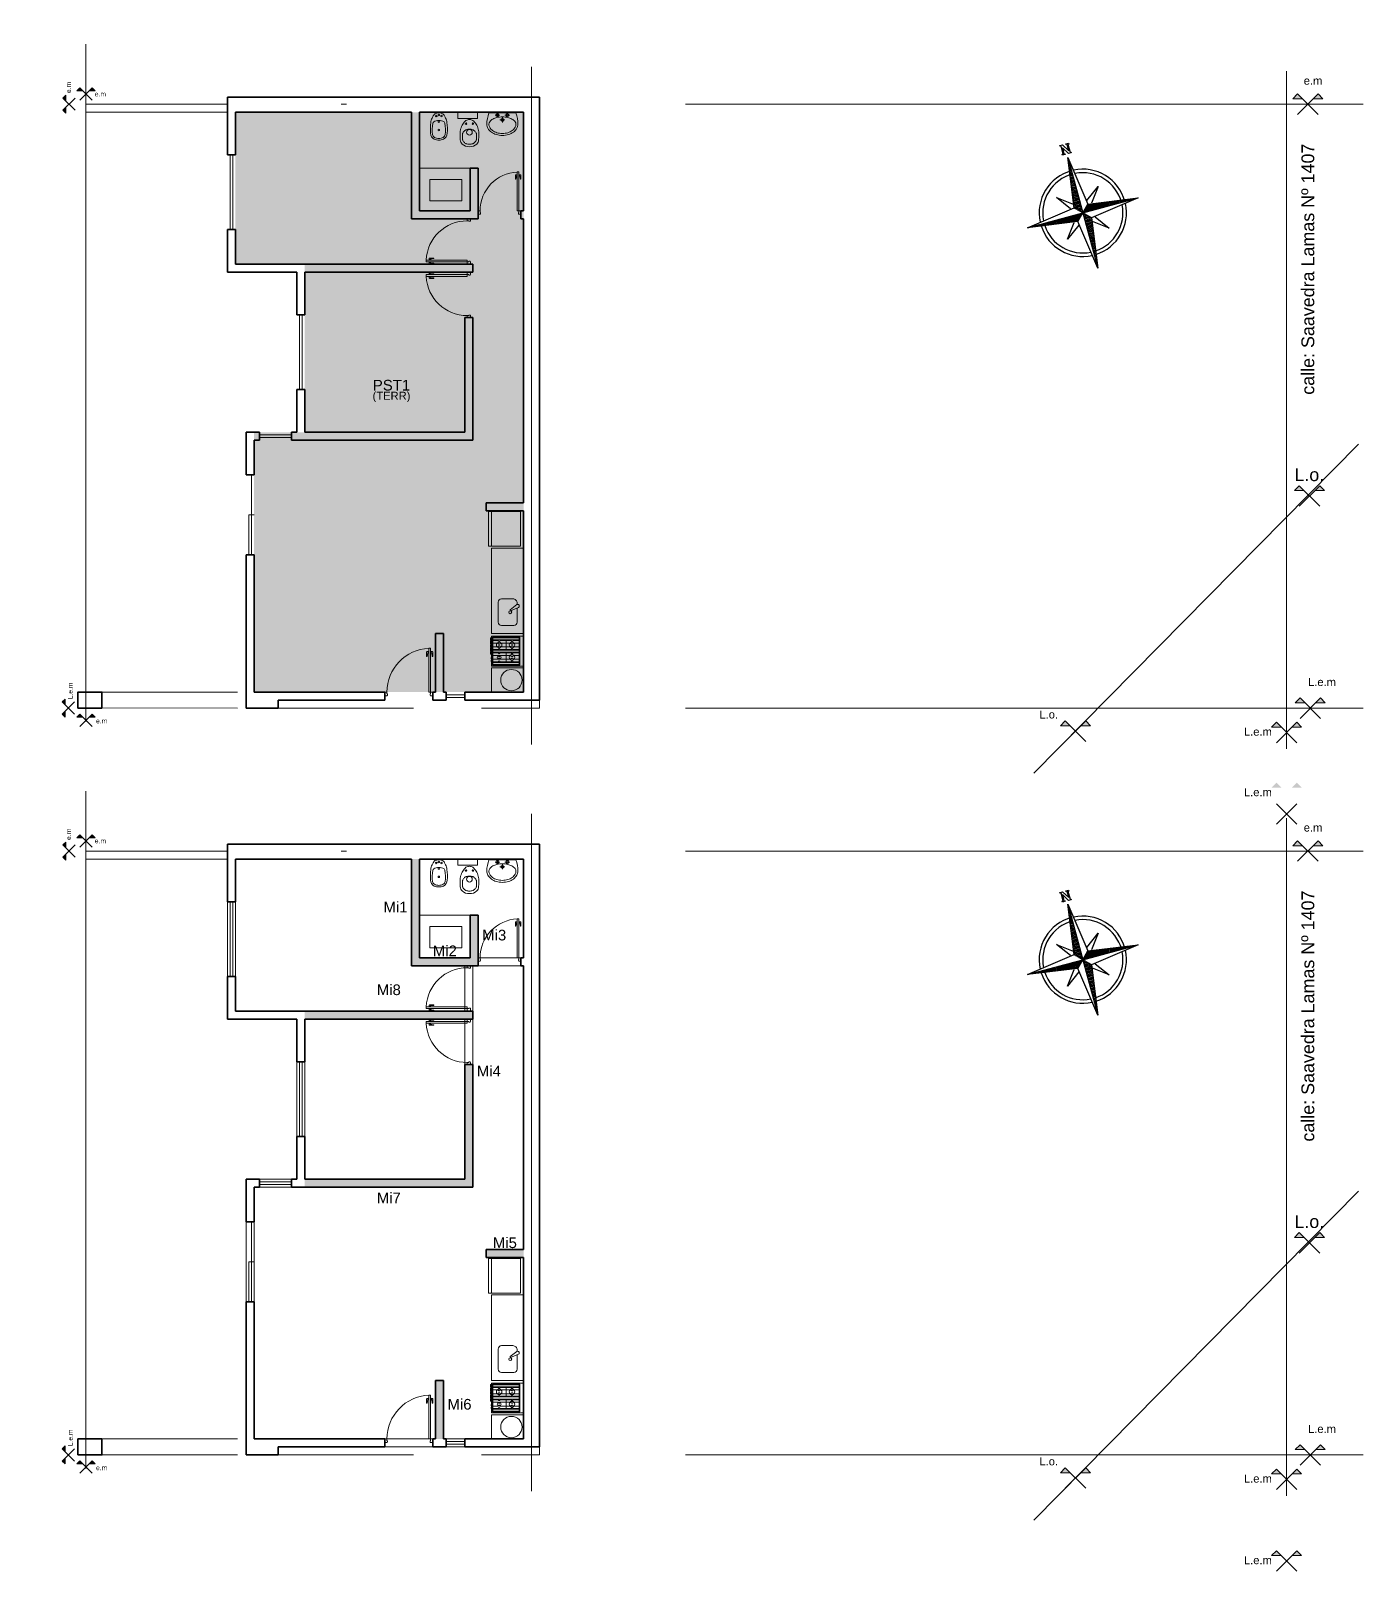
# Model space of a CAD drawing. Header units: millimetres. Extents: x 2761 to 2943, y 1816 to 1962.
# Drawn here: x 2890.66 to 2915.62, y 1815.6 to 1844.47 of the extents above; entities that cross this region are included whole.
import ezdxf
from ezdxf.enums import TextEntityAlignment as Align

# ---------------------------------------------------------------- set-up
doc = ezdxf.new("R2010")
doc.units = ezdxf.units.MM
for name, pattern in [('ACAD_ISO10W100', [18, 12, -3, 0, -3]), ('DASHDOT', [25.4, 12.7, -6.35, 0, -6.35]), ('DASHED', [19.05, 12.7, -6.35]), ('DASHED2', [9.525, 6.35, -3.175])]:
    doc.linetypes.add(name, pattern=pattern)
for name, color, linetype, lineweight in [('Aberturas', 1, 'Continuous', 18), ('Artefacctos', 3, 'Continuous', 20), ('Ejes', 3, 'DASHDOT', 13), ('Elementos internos a la zona térmica', 1, 'Continuous', 15), ('Muros', 6, 'Continuous', 50), ('Proyecciones', 1, 'DASHED', 0), ('Solados de la envolvente térmica', 2, 'Continuous', 15), ('Textos', 3, 'Continuous', 9)]:
    doc.layers.add(name, color=color, linetype=linetype, lineweight=lineweight)
doc.styles.add('ROMANS', font='romans', dxfattribs={"width": 0.8})
doc.styles.get("Standard").update_dxf_attribs({"font": 'arial.ttf'})

# ---------------------------------------------------------------- blocks, each defined once
blk = doc.blocks.new('*X5')
at = {"color": 0, "linetype": 'ByBlock'}
for p, q in [((-217.53, 160.5), (-217.53, 160.5)), ((-217.52, 160.498), (-217.52, 160.5)), ((-217.51, 160.497), (-217.51, 160.5)), ((-217.5, 160.496), (-217.5, 160.5)), ((-217.49, 160.494), (-217.49, 160.5)), ((-217.48, 160.493), (-217.48, 160.5)), ((-217.47, 160.491), (-217.47, 160.5)), ((-217.46, 160.49), (-217.46, 160.5)), ((-217.45, 160.488), (-217.45, 160.5)), ((-217.44, 160.487), (-217.44, 160.5)), ((-217.43, 160.486), (-217.43, 160.5)), ((-217.42, 160.484), (-217.42, 160.5)), ((-217.41, 160.483), (-217.41, 160.5)), ((-217.4, 160.481), (-217.4, 160.5)), ((-217.39, 160.48), (-217.39, 160.5)), ((-217.38, 160.478), (-217.38, 160.5)), ((-217.37, 160.477), (-217.37, 160.5)), ((-217.36, 160.476), (-217.36, 160.5)), ((-217.35, 160.474), (-217.35, 160.5)), ((-217.34, 160.473), (-217.34, 160.5)), ((-217.33, 160.471), (-217.33, 160.5)), ((-217.32, 160.47), (-217.32, 160.5)), ((-217.31, 160.468), (-217.31, 160.5)), ((-217.3, 160.467), (-217.3, 160.5)), ((-217.29, 160.466), (-217.29, 160.5)), ((-217.28, 160.464), (-217.28, 160.5)), ((-217.27, 160.463), (-217.27, 160.5)), ((-217.26, 160.461), (-217.26, 160.5)), ((-217.25, 160.46), (-217.25, 160.5)), ((-217.24, 160.458), (-217.24, 160.5)), ((-217.23, 160.457), (-217.23, 160.5)), ((-217.22, 160.456), (-217.22, 160.5)), ((-217.21, 160.454), (-217.21, 160.5)), ((-217.2, 160.453), (-217.2, 160.5)), ((-217.19, 160.451), (-217.19, 160.5)), ((-217.18, 160.45), (-217.18, 160.5)), ((-217.17, 160.448), (-217.17, 160.5)), ((-217.16, 160.447), (-217.16, 160.5)), ((-217.15, 160.446), (-217.15, 160.5)), ((-217.14, 160.444), (-217.14, 160.5)), ((-217.13, 160.443), (-217.13, 160.5)), ((-217.12, 160.441), (-217.12, 160.5)), ((-217.11, 160.44), (-217.11, 160.5)), ((-217.1, 160.438), (-217.1, 160.5)), ((-217.09, 160.441), (-217.09, 160.5)), ((-217.08, 160.451), (-217.08, 160.5)), ((-217.07, 160.461), (-217.07, 160.5)), ((-217.06, 160.471), (-217.06, 160.5)), ((-217.05, 160.481), (-217.05, 160.5)), ((-217.04, 160.491), (-217.04, 160.5))]:
    blk.add_line(p, q, dxfattribs=at)
blk = doc.blocks.new('Sbpln014')
at = {"color": 0, "linetype": 'ByBlock'}
for p, q in [((-0.156, 0.156), (0, 1.25)), ((0, 1.25), (0.156, 0.156)), ((0, 1.25), (0, 0)), ((-0.234, 0.156), (-0.469, 0.469)), ((-0.469, 0.469), (-0.156, 0.234)), ((0.156, 0.234), (0.469, 0.469)), ((0.469, 0.469), (0.234, 0.156)), ((-1.25, 0), (-0.156, 0.156)), ((-0.156, -0.156), (-1.25, 0)), ((0, 0), (-1.25, 0)), ((-0.156, 0.156), (0, 0)), ((-0.156, -0.156), (0, 0)), ((0, 0), (0.156, 0.156)), ((0, 0), (0.156, -0.156)), ((0, 0), (0, -1.25)), ((1.25, 0), (0, 0)), ((0.156, 0.156), (1.25, 0)), ((-0.469, -0.469), (-0.234, -0.156)), ((-0.156, -0.234), (-0.469, -0.469)), ((0, -1.25), (-0.156, -0.156)), ((0.156, -0.156), (0, -1.25)), ((1.25, 0), (0.156, -0.156)), ((0.469, -0.469), (0.156, -0.234)), ((0.234, -0.156), (0.469, -0.469))]:
    blk.add_line(p, q, dxfattribs=at)
blk.add_lwpolyline([(1.348, 0.064), (1.348, 0.044), (1.328, 0.044), (1.328, 0.103), (1.348, 0.103), (1.348, 0.083), (1.523, 0.083), (1.523, 0.103), (1.543, 0.103), (1.543, 0.044), (1.387, -0.053), (1.523, -0.053), (1.523, -0.034), (1.543, -0.034), (1.543, -0.092), (1.523, -0.092), (1.523, -0.073), (1.348, -0.073), (1.348, -0.092), (1.328, -0.092), (1.328, -0.034), (1.484, 0.064), (1.348, 0.064)], dxfattribs=at)
for radius, start, end in [(0.95, 92.5891, 177.4109), (0.873, 93.5464, 176.4536), (0.95, 0, 87.4109), (0.873, 0, 86.4536), (0.95, 182.5891, 267.4109), (0.873, 183.5464, 266.4536), (0.95, 270, 357.4109), (0.873, 270, 356.4536)]:
    blk.add_arc((0, 0), radius, start, end, dxfattribs=at)
for p, xscale, yscale, zscale, rotation in [((-401.25, -542.578), 2.499999999999996, 2.499999999999996, 2.499999999999996, 270), ((-542.578, 401.25), 2.5, 2.5, 2.5, 180), ((401.25, 542.578), 2.5, 2.5, 2.5, 90)]:
    blk.add_blockref('*X5', p, dxfattribs=dict(at, xscale=xscale, yscale=yscale, zscale=zscale, rotation=rotation))
at = {"color": 0, "linetype": 'ByBlock', "xscale": 2.5, "yscale": 2.5, "zscale": 2.5}
blk.add_blockref('*X5', (542.578, -401.25), dxfattribs=at)
blk = doc.blocks.new('Bidet')
at = {"color": 0, "linetype": 'ByBlock'}
blk.add_lwpolyline([(0.097, 0.628, -0.262722), (0.176, 0.5, -0.061431), (0.171, 0.274, -0.073837), (0.143, 0.178, -0.02136), (0.11, 0.116, -0.217458), (0.046, 0.075, -0.067695), (0, 0.071, -0.067639), (-0.045, 0.075, -0.190009), (-0.109, 0.116, -0.02136), (-0.143, 0.178, -0.069685), (-0.171, 0.274, -0.061431), (-0.176, 0.5, -0.262722), (-0.097, 0.628, -0.09682), (0, 0.645, -0.096471), (0.097, 0.628)], format="xyb", close=True, dxfattribs=at)
for points in [[(-0.127, 0.29, -0.084724), (-0.132, 0.53, -0.252864), (-0.091, 0.589, -0.103412), (0, 0.612, -0.103412)], [(0.127, 0.29, 0.084724), (0.132, 0.53, 0.252864), (0.091, 0.589, 0.103412), (0.001, 0.612, 0.103412)], [(0, 0.231, -0.087783), (-0.109, 0.258, -0.148188), (-0.127, 0.29, -0.09678)], [(0.001, 0.231, 0.087783), (0.109, 0.258, 0.148188), (0.127, 0.29, 0.09678)]]:
    blk.add_lwpolyline(points, format="xyb", dxfattribs=at)
for centre, radius in [((0, 0.431), 0.0166), ((-0.056, 0.137), 0.0166), ((0, 0.253), 0.0171), ((0, 0.116), 0.0166), ((0.056, 0.137), 0.0166)]:
    blk.add_circle(centre, radius, dxfattribs=at)
blk = doc.blocks.new('Inodoro')
at = {"color": 0, "linetype": 'ByBlock'}
blk.add_lwpolyline([(0, 0.585, 0.193023), (-0.137, 0.535, 0.145572), (-0.172, 0.456, 0.077711), (-0.165, 0.255, 0.087544), (-0.125, 0.161, 0.055228), (-0.065, 0.091, 0.090627), (0, 0.072, 0.091051), (0.065, 0.091, 0.055228), (0.126, 0.161, 0.087544), (0.165, 0.255, 0.077711), (0.172, 0.456, 0.145572), (0.137, 0.535, 0.193023), (0, 0.585, 61.25604)], format="xyb", close=True, dxfattribs=at)
for points in [[(-0.015, 0.536), (-0.033, 0.535, 0.028747), (-0.061, 0.527, 0.052421), (-0.075, 0.521, 0.050041), (-0.092, 0.508, 0.040538), (-0.109, 0.49, 0.036304), (-0.125, 0.468, 0.08346), (-0.129, 0.457, 0.024812), (-0.13, 0.446, 0.009631), (-0.132, 0.42, 0.014344), (-0.133, 0.411, 0.009208), (-0.132, 0.396)], [(-0.015, 0.256), (-0.033, 0.258, -0.028747), (-0.061, 0.265, -0.052421), (-0.075, 0.272, -0.050041), (-0.092, 0.284, -0.040538), (-0.109, 0.303, -0.036304), (-0.125, 0.325, -0.08346), (-0.129, 0.336, -0.024812), (-0.13, 0.346, -0.009631), (-0.132, 0.373, -0.014344), (-0.133, 0.382, -0.009208), (-0.132, 0.396)], [(0.015, 0.536), (0.033, 0.535, -0.028747), (0.061, 0.527, -0.052421), (0.075, 0.521, -0.050041), (0.092, 0.508, -0.040538), (0.109, 0.49, -0.036304), (0.124, 0.468, -0.08346), (0.129, 0.457, -0.024812), (0.13, 0.446, -0.009631), (0.132, 0.42, -0.014344), (0.132, 0.411, -0.009208), (0.132, 0.396)], [(0.015, 0.256), (0.033, 0.258, 0.028747), (0.061, 0.265, 0.052421), (0.075, 0.272, 0.050041), (0.092, 0.284, 0.040538), (0.109, 0.303, 0.036304), (0.124, 0.325, 0.08346), (0.129, 0.336, 0.024812), (0.13, 0.346, 0.009631), (0.132, 0.373, 0.014344), (0.132, 0.382, 0.009208), (0.132, 0.396)]]:
    blk.add_lwpolyline(points, format="xyb", dxfattribs=at)
for points in [[(-0.015, 0.536), (0, 0.536)], [(0.015, 0.536), (0, 0.536)], [(-0.015, 0.256), (0, 0.256)], [(0.015, 0.256), (0, 0.256)]]:
    blk.add_lwpolyline(points, dxfattribs=at)
for centre, radius in [((0, 0.314), 0.0535), ((-0.064, 0.152), 0.0141), ((0.064, 0.152), 0.0141)]:
    blk.add_circle(centre, radius, dxfattribs=at)
at = {"color": 0, "linetype": 'ByBlock', "style": 'ROMANS', "flags": 1}
blk.add_attdef('NOMENCLATURA', text='', height=0.08, dxfattribs=at).set_placement((0.017, 0.438), align=Align.MIDDLE)
blk = doc.blocks.new('Lav1')
at = {"color": 0, "linetype": 'ByBlock'}
for p, q in [((-0.098, 0.005), (-0.098, -0.092)), ((0.098, 0.005), (0.098, -0.092)), ((-0.146, -0.044), (-0.049, -0.044)), ((-0.048, -0.14), (0.048, -0.14)), ((0, -0.092), (0, -0.189)), ((0.049, -0.044), (0.146, -0.044))]:
    blk.add_line(p, q, dxfattribs=at)
for points in [[(0.268, 0, -0.093113), (0.31, -0.225, -0.130379), (0.288, -0.307, -0.106492), (0.219, -0.384, -0.084146), (0.123, -0.432, -0.073141), (0, -0.45, -0.073141), (-0.123, -0.432, -0.084146), (-0.219, -0.384, -0.106492), (-0.288, -0.307, -0.130379), (-0.31, -0.225, -0.093113), (-0.268, 0)], [(-0.27, -0.225, -0.165741), (-0.253, -0.175, -0.105633), (-0.191, -0.122, -0.068595), (-0.109, -0.092, -0.054776), (0, -0.08, -0.054776), (0.109, -0.092, -0.068595), (0.191, -0.122, -0.105633), (0.253, -0.175, -0.165741), (0.27, -0.225, -0.130379), (0.253, -0.287, -0.106492), (0.196, -0.352, -0.084146), (0.111, -0.394, -0.073141), (0, -0.41, -0.073141), (-0.111, -0.394, -0.084146), (-0.196, -0.352, -0.106492), (-0.253, -0.287, -0.130379)]]:
    blk.add_lwpolyline(points, format="xyb", close=True, dxfattribs=at)
for centre, radius in [((-0.098, -0.044), 0.03), ((0, -0.14), 0.028), ((0, -0.14), 0.014), ((0.098, -0.044), 0.03)]:
    blk.add_circle(centre, radius, dxfattribs=at)
blk = doc.blocks.new('P82i')
at = {"color": 0, "linetype": 'ByBlock'}
for points in [[(0.076, 0.89), (0.041, 0.89), (0.041, 0.07), (0.076, 0.07)], [(0, 0.07), (0.041, 0.07), (0.041, 0.035), (0.051, 0.035), (0.051, 0.01), (0.041, 0), (0, 0)], [(0.9, 0), (0.861, 0), (0.851, 0.01), (0.851, 0.035), (0.861, 0.035), (0.861, 0.07), (0.9, 0.07)]]:
    blk.add_lwpolyline(points, close=True, dxfattribs=at)
for points in [[(0.036, 0.828), (0.011, 0.828, 0.414214), (0.001, 0.818), (0.001, 0.738), (0.011, 0.738), (0.021, 0.808), (0.036, 0.808)], [(0.081, 0.828), (0.106, 0.828, -0.414214), (0.116, 0.818), (0.116, 0.738), (0.106, 0.738), (0.096, 0.808), (0.081, 0.808)]]:
    blk.add_lwpolyline(points, format="xyb", dxfattribs=at)
for points in [[(0.041, 0.798), (0.036, 0.798), (0.036, 0.838), (0.041, 0.838)], [(0.076, 0.838), (0.081, 0.838), (0.081, 0.798), (0.076, 0.798)]]:
    blk.add_lwpolyline(points, dxfattribs=at)
blk.add_arc((0.041, 0.07), 0.82, 360, 87.5537, dxfattribs=at)

msp = doc.modelspace()

# ---------------------------------------------------------------- hatches: boundary and pattern name
at = {"layer": 'Elementos internos a la zona térmica', "lineweight": 20}
h = msp.add_hatch(color=256, dxfattribs=at)
h.dxf.hatch_style = 1
h.paths.add_polyline_path([(2898.94, 1825.098), (2898.79, 1825.098), (2898.79, 1822.948), (2895.79, 1822.948), (2895.79, 1822.798), (2898.94, 1822.798)])
h.paths.add_polyline_path([(2895.79, 1825.948), (2898.94, 1825.948), (2898.94, 1826.098), (2895.79, 1826.098)])
h.paths.add_polyline_path([(2897.79, 1826.948), (2899.04, 1826.948), (2899.04, 1827.898), (2898.89, 1827.898), (2898.89, 1827.098), (2897.94, 1827.098), (2897.94, 1828.948), (2897.79, 1828.948)])
h.paths.add_polyline_path([(2899.19, 1821.628), (2899.19, 1821.478), (2899.192, 1821.478), (2899.89, 1821.478), (2899.89, 1821.628)])
h.paths.add_polyline_path([(2898.39, 1819.177), (2898.24, 1819.177), (2898.24, 1818.078), (2898.39, 1818.078)])
at = {"layer": 'Solados de la envolvente térmica', "lineweight": 20}
h = msp.add_hatch(color=256, dxfattribs=at)
h.dxf.hatch_style = 1
h.paths.add_polyline_path([(2898.133, 1841.687), (2898.133, 1841.287)], flags=0)
h.paths.add_polyline_path([(2898.133, 1841.687), (2898.133, 1841.287)], flags=16)
h.paths.add_polyline_path([(2898.133, 1841.687), (2898.133, 1841.287)], flags=0)
h.paths.add_polyline_path([(2898.133, 1841.687), (2898.133, 1841.287)], flags=0)
h.paths.add_polyline_path([(2899.89, 1842.948), (2894.49, 1842.948), (2894.49, 1840.098), (2895.79, 1840.098), (2895.79, 1836.948), (2899.89, 1836.948)])
h.paths.add_polyline_path([(2898.133, 1841.287), (2898.133, 1841.687)], flags=0)
h.paths.add_polyline_path([(2899.89, 1836.948), (2895.79, 1836.948), (2894.84, 1836.948), (2894.84, 1832.078), (2899.89, 1832.078)])
at = {"layer": 'Textos'}
h = msp.add_hatch(color=9, dxfattribs=at)
h.paths.add_polyline_path([(2891.575, 1843.404), (2891.521, 1843.348), (2891.63, 1843.348)])
h.paths.add_polyline_path([(2891.806, 1843.404), (2891.751, 1843.348), (2891.859, 1843.348)])
h = msp.add_hatch(color=9, dxfattribs=at)
h.paths.add_polyline_path([(2891.255, 1842.984), (2891.31, 1842.93), (2891.31, 1843.039)])
h.paths.add_polyline_path([(2891.255, 1843.214), (2891.31, 1843.159), (2891.31, 1843.267)])
h = msp.add_hatch(color=9, dxfattribs=at)
h.paths.add_polyline_path([(2914.394, 1843.291), (2914.304, 1843.199), (2914.486, 1843.199)])
h.paths.add_polyline_path([(2914.778, 1843.291), (2914.686, 1843.199), (2914.867, 1843.199)])
at = {"layer": 'Textos', "lineweight": 18}
h = msp.add_hatch(color=9, dxfattribs=at)
h.paths.add_polyline_path([(2914.426, 1835.946), (2914.336, 1835.854), (2914.518, 1835.854)])
h.paths.add_polyline_path([(2914.81, 1835.946), (2914.718, 1835.854), (2914.9, 1835.854)])
at = {"layer": 'Textos'}
h = msp.add_hatch(color=9, dxfattribs=at)
h.paths.add_polyline_path([(2891.243, 1831.664), (2891.299, 1831.61), (2891.299, 1831.719)])
h.paths.add_polyline_path([(2891.243, 1831.894), (2891.299, 1831.839), (2891.299, 1831.947)])
h = msp.add_hatch(color=9, dxfattribs=at)
h.paths.add_polyline_path([(2914.44, 1831.97), (2914.35, 1831.878), (2914.532, 1831.878)])
h.paths.add_polyline_path([(2914.824, 1831.97), (2914.732, 1831.878), (2914.913, 1831.878)])
h = msp.add_hatch(color=9, dxfattribs=at)
h.paths.add_polyline_path([(2891.575, 1831.666), (2891.521, 1831.611), (2891.63, 1831.611)])
h.paths.add_polyline_path([(2891.806, 1831.666), (2891.751, 1831.611), (2891.859, 1831.611)])
h = msp.add_hatch(color=9, dxfattribs=at)
h.paths.add_polyline_path([(2910.041, 1831.538), (2909.951, 1831.446), (2910.133, 1831.446)])
h.paths.add_polyline_path([(2910.425, 1831.538), (2910.333, 1831.446), (2910.514, 1831.446)])
h = msp.add_hatch(color=9, dxfattribs=at)
h.paths.add_polyline_path([(2913.998, 1831.514), (2913.908, 1831.422), (2914.089, 1831.422)])
h.paths.add_polyline_path([(2914.381, 1831.514), (2914.29, 1831.422), (2914.471, 1831.422)])
h = msp.add_hatch(color=9, dxfattribs=at)
h.paths.add_polyline_path([(2913.998, 1830.379), (2913.908, 1830.287), (2914.09, 1830.287)])
h.paths.add_polyline_path([(2914.382, 1830.379), (2914.29, 1830.287), (2914.471, 1830.287)])
h = msp.add_hatch(color=9, dxfattribs=at)
h.paths.add_polyline_path([(2891.255, 1828.984), (2891.31, 1828.93), (2891.31, 1829.039)])
h.paths.add_polyline_path([(2891.255, 1829.214), (2891.31, 1829.159), (2891.31, 1829.267)])
h = msp.add_hatch(color=9, dxfattribs=at)
h.paths.add_polyline_path([(2891.575, 1829.404), (2891.521, 1829.348), (2891.63, 1829.348)])
h.paths.add_polyline_path([(2891.806, 1829.404), (2891.751, 1829.348), (2891.859, 1829.348)])
h = msp.add_hatch(color=9, dxfattribs=at)
h.paths.add_polyline_path([(2914.394, 1829.291), (2914.304, 1829.199), (2914.486, 1829.199)])
h.paths.add_polyline_path([(2914.778, 1829.291), (2914.686, 1829.199), (2914.867, 1829.199)])
at = {"layer": 'Textos', "lineweight": 18}
h = msp.add_hatch(color=9, dxfattribs=at)
h.paths.add_polyline_path([(2914.426, 1821.946), (2914.336, 1821.854), (2914.518, 1821.854)])
h.paths.add_polyline_path([(2914.81, 1821.946), (2914.718, 1821.854), (2914.9, 1821.854)])
at = {"layer": 'Textos'}
h = msp.add_hatch(color=9, dxfattribs=at)
h.paths.add_polyline_path([(2891.243, 1817.664), (2891.299, 1817.61), (2891.299, 1817.719)])
h.paths.add_polyline_path([(2891.243, 1817.894), (2891.299, 1817.839), (2891.299, 1817.947)])
h = msp.add_hatch(color=9, dxfattribs=at)
h.paths.add_polyline_path([(2914.44, 1817.97), (2914.35, 1817.878), (2914.532, 1817.878)])
h.paths.add_polyline_path([(2914.824, 1817.97), (2914.732, 1817.878), (2914.913, 1817.878)])
h = msp.add_hatch(color=9, dxfattribs=at)
h.paths.add_polyline_path([(2891.575, 1817.666), (2891.521, 1817.611), (2891.63, 1817.611)])
h.paths.add_polyline_path([(2891.806, 1817.666), (2891.751, 1817.611), (2891.859, 1817.611)])
h = msp.add_hatch(color=9, dxfattribs=at)
h.paths.add_polyline_path([(2910.041, 1817.538), (2909.951, 1817.446), (2910.133, 1817.446)])
h.paths.add_polyline_path([(2910.425, 1817.538), (2910.333, 1817.446), (2910.514, 1817.446)])
h = msp.add_hatch(color=9, dxfattribs=at)
h.paths.add_polyline_path([(2913.998, 1817.514), (2913.908, 1817.422), (2914.089, 1817.422)])
h.paths.add_polyline_path([(2914.381, 1817.514), (2914.29, 1817.422), (2914.471, 1817.422)])
h = msp.add_hatch(color=9, dxfattribs=at)
h.paths.add_polyline_path([(2913.998, 1815.983), (2913.908, 1815.892), (2914.089, 1815.892)])
h.paths.add_polyline_path([(2914.381, 1815.983), (2914.29, 1815.892), (2914.471, 1815.892)])

# ---------------------------------------------------------------- linework, layer by layer
at = {"layer": 'Aberturas', "color": 9}
for p, q in [((2894.39, 1842.148), (2894.39, 1840.748)), ((2894.44, 1842.148), (2894.44, 1840.748)), ((2895.69, 1839.148), (2895.69, 1837.748)), ((2895.74, 1839.148), (2895.74, 1837.748)), ((2895.54, 1836.898), (2894.94, 1836.898)), ((2895.54, 1836.848), (2894.94, 1836.848)), ((2894.79, 1836.148), (2894.79, 1834.648)), ((2894.74, 1835.398), (2894.74, 1834.648)), ((2894.84, 1835.398), (2894.74, 1835.398)), ((2898.79, 1832.028), (2898.44, 1832.028)), ((2898.79, 1831.978), (2898.44, 1831.978)), ((2894.34, 1828.148), (2894.34, 1826.748)), ((2894.39, 1828.148), (2894.39, 1826.748)), ((2894.44, 1828.148), (2894.44, 1826.748)), ((2894.49, 1828.148), (2894.49, 1826.748)), ((2895.64, 1825.148), (2895.64, 1823.748)), ((2895.69, 1825.148), (2895.69, 1823.748)), ((2895.74, 1825.148), (2895.74, 1823.748)), ((2895.79, 1825.148), (2895.79, 1823.748)), ((2895.54, 1822.948), (2894.94, 1822.948)), ((2895.54, 1822.898), (2894.94, 1822.898)), ((2895.54, 1822.848), (2894.94, 1822.848)), ((2895.54, 1822.798), (2894.94, 1822.798)), ((2894.69, 1822.148), (2894.69, 1820.648)), ((2894.79, 1822.148), (2894.79, 1820.648)), ((2894.84, 1820.648), (2894.84, 1822.148)), ((2894.74, 1821.398), (2894.74, 1820.648)), ((2894.84, 1821.398), (2894.74, 1821.398)), ((2898.44, 1818.078), (2898.79, 1818.078)), ((2898.79, 1818.028), (2898.44, 1818.028)), ((2898.79, 1817.978), (2898.44, 1817.978)), ((2898.79, 1817.928), (2898.44, 1817.928))]:
    msp.add_line(p, q, dxfattribs=at)
at = {"layer": 'Artefacctos', "color": 9, "lineweight": 20}
for p, q in [((2898.89, 1841.898), (2897.94, 1841.898)), ((2899.29, 1834.812), (2899.29, 1835.462)), ((2899.29, 1834.778), (2899.29, 1833.177)), ((2899.89, 1834.778), (2899.29, 1834.778)), ((2899.29, 1833.177), (2899.89, 1833.177)), ((2899.317, 1833.056), (2899.805, 1833.056)), ((2899.561, 1833.056), (2899.561, 1832.865)), ((2899.317, 1832.865), (2899.805, 1832.865)), ((2899.317, 1832.825), (2899.805, 1832.825)), ((2899.561, 1832.634), (2899.561, 1832.825)), ((2899.89, 1832.532), (2899.29, 1832.532)), ((2899.29, 1832.532), (2899.29, 1832.078)), ((2899.317, 1832.634), (2899.805, 1832.634)), ((2898.89, 1827.898), (2897.94, 1827.898)), ((2899.29, 1820.812), (2899.29, 1821.462)), ((2899.29, 1820.778), (2899.29, 1819.177)), ((2899.89, 1820.778), (2899.29, 1820.778)), ((2899.29, 1819.177), (2899.89, 1819.177)), ((2899.317, 1819.056), (2899.805, 1819.056)), ((2899.317, 1818.865), (2899.805, 1818.865)), ((2899.317, 1818.825), (2899.805, 1818.825)), ((2899.561, 1819.056), (2899.561, 1818.865)), ((2899.561, 1818.634), (2899.561, 1818.825)), ((2899.89, 1818.532), (2899.29, 1818.532)), ((2899.29, 1818.532), (2899.29, 1818.078)), ((2899.317, 1818.634), (2899.805, 1818.634))]:
    msp.add_line(p, q, dxfattribs=at)
for points in [[(2898.66, 1842.948), (2899.027, 1842.948), (2899.027, 1842.832), (2898.66, 1842.832)], [(2899.235, 1835.462), (2899.835, 1835.462), (2899.835, 1834.812), (2899.235, 1834.812)], [(2899.291, 1832.565), (2899.883, 1832.565), (2899.883, 1833.125), (2899.291, 1833.125)], [(2899.305, 1832.585), (2899.305, 1833.105), (2899.818, 1833.105), (2899.818, 1832.585)], [(2899.317, 1832.597), (2899.317, 1833.093), (2899.805, 1833.093), (2899.805, 1832.597)], [(2898.66, 1828.948), (2899.027, 1828.948), (2899.027, 1828.832), (2898.66, 1828.832)], [(2899.235, 1821.462), (2899.835, 1821.462), (2899.835, 1820.812), (2899.235, 1820.812)], [(2899.291, 1818.565), (2899.883, 1818.565), (2899.883, 1819.125), (2899.291, 1819.125)], [(2899.305, 1818.585), (2899.305, 1819.105), (2899.818, 1819.105), (2899.818, 1818.585)], [(2899.317, 1818.597), (2899.317, 1819.093), (2899.805, 1819.093), (2899.805, 1818.597)]]:
    msp.add_lwpolyline(points, close=True, dxfattribs=at)
for points in [[(2899.77, 1833.721), (2899.77, 1833.745, 0.414412), (2899.69, 1833.827), (2899.479, 1833.827, 0.414214), (2899.414, 1833.762), (2899.414, 1833.389, 0.414214), (2899.479, 1833.325), (2899.705, 1833.325, 0.414214), (2899.77, 1833.389), (2899.77, 1833.656)], [(2899.805, 1833.043), (2899.694, 1833.043, 0.199), (2899.693, 1833.042), (2899.676, 1833.025, -0.414411), (2899.672, 1833.025), (2899.655, 1833.042, 0.199), (2899.654, 1833.043), (2899.453, 1833.043, 0.199), (2899.451, 1833.042), (2899.434, 1833.025, -0.414411), (2899.431, 1833.025), (2899.414, 1833.042, 0.199), (2899.412, 1833.043), (2899.317, 1833.043)], [(2899.805, 1832.878), (2899.694, 1832.878, -0.199), (2899.693, 1832.879), (2899.676, 1832.896, 0.414411), (2899.672, 1832.896), (2899.655, 1832.879, -0.199), (2899.654, 1832.878), (2899.453, 1832.878, -0.199), (2899.451, 1832.879), (2899.434, 1832.896, 0.414411), (2899.431, 1832.896), (2899.414, 1832.879, -0.199), (2899.412, 1832.878), (2899.317, 1832.878)], [(2899.805, 1832.812), (2899.694, 1832.812, 0.199), (2899.693, 1832.811), (2899.676, 1832.795, -0.414411), (2899.672, 1832.795), (2899.655, 1832.811, 0.199), (2899.654, 1832.812), (2899.453, 1832.812, 0.199), (2899.451, 1832.811), (2899.434, 1832.795, -0.414411), (2899.431, 1832.795), (2899.414, 1832.811, 0.199), (2899.412, 1832.812), (2899.317, 1832.812)], [(2899.805, 1832.647), (2899.694, 1832.647, -0.199), (2899.693, 1832.648), (2899.676, 1832.665, 0.414411), (2899.672, 1832.665), (2899.655, 1832.648, -0.199), (2899.654, 1832.647), (2899.453, 1832.647, -0.199), (2899.451, 1832.648), (2899.434, 1832.665, 0.414411), (2899.431, 1832.665), (2899.414, 1832.648, -0.199), (2899.412, 1832.647), (2899.317, 1832.647)], [(2899.77, 1819.721), (2899.77, 1819.745, 0.414412), (2899.69, 1819.827), (2899.479, 1819.827, 0.414214), (2899.414, 1819.762), (2899.414, 1819.389, 0.414214), (2899.479, 1819.325), (2899.705, 1819.325, 0.414214), (2899.77, 1819.389), (2899.77, 1819.656)], [(2899.805, 1819.043), (2899.694, 1819.043, 0.199), (2899.693, 1819.042), (2899.676, 1819.025, -0.414411), (2899.672, 1819.025), (2899.655, 1819.042, 0.199), (2899.654, 1819.043), (2899.453, 1819.043, 0.199), (2899.451, 1819.042), (2899.434, 1819.025, -0.414411), (2899.431, 1819.025), (2899.414, 1819.042, 0.199), (2899.412, 1819.043), (2899.317, 1819.043)], [(2899.805, 1818.878), (2899.694, 1818.878, -0.199), (2899.693, 1818.879), (2899.676, 1818.896, 0.414411), (2899.672, 1818.896), (2899.655, 1818.879, -0.199), (2899.654, 1818.878), (2899.453, 1818.878, -0.199), (2899.451, 1818.879), (2899.434, 1818.896, 0.414411), (2899.431, 1818.896), (2899.414, 1818.879, -0.199), (2899.412, 1818.878), (2899.317, 1818.878)], [(2899.805, 1818.812), (2899.694, 1818.812, 0.199), (2899.693, 1818.811), (2899.676, 1818.795, -0.414411), (2899.672, 1818.795), (2899.655, 1818.811, 0.199), (2899.654, 1818.812), (2899.453, 1818.812, 0.199), (2899.451, 1818.811), (2899.434, 1818.795, -0.414411), (2899.431, 1818.795), (2899.414, 1818.811, 0.199), (2899.412, 1818.812), (2899.317, 1818.812)], [(2899.805, 1818.647), (2899.694, 1818.647, -0.199), (2899.693, 1818.648), (2899.676, 1818.665, 0.414411), (2899.672, 1818.665), (2899.655, 1818.648, -0.199), (2899.654, 1818.647), (2899.453, 1818.647, -0.199), (2899.451, 1818.648), (2899.434, 1818.665, 0.414411), (2899.431, 1818.665), (2899.414, 1818.648, -0.199), (2899.412, 1818.647), (2899.317, 1818.647)]]:
    msp.add_lwpolyline(points, format="xyb", dxfattribs=at)
for points in [[(2899.647, 1833.603), (2899.794, 1833.666, 1.03918), (2899.764, 1833.718), (2899.637, 1833.622)], [(2899.647, 1819.603), (2899.794, 1819.666, 1.03918), (2899.764, 1819.718), (2899.637, 1819.622)]]:
    msp.add_lwpolyline(points, format="xyb", close=True, dxfattribs=at)
for points in [[(2899.291, 1833.047), (2899.272, 1833.047), (2899.272, 1833.097), (2899.291, 1833.097)], [(2899.291, 1832.982), (2899.272, 1832.982), (2899.272, 1833.032), (2899.291, 1833.032)], [(2899.291, 1832.916), (2899.272, 1832.916), (2899.272, 1832.966), (2899.291, 1832.966)], [(2899.317, 1832.997), (2899.406, 1832.997), (2899.425, 1832.978), (2899.44, 1832.978), (2899.459, 1832.997), (2899.648, 1832.997), (2899.667, 1832.978), (2899.681, 1832.978), (2899.7, 1832.997), (2899.805, 1832.997)], [(2899.317, 1832.924), (2899.406, 1832.924), (2899.425, 1832.943), (2899.44, 1832.943), (2899.459, 1832.924), (2899.648, 1832.924), (2899.667, 1832.943), (2899.681, 1832.943), (2899.7, 1832.924), (2899.805, 1832.924)], [(2899.291, 1832.851), (2899.272, 1832.851), (2899.272, 1832.901), (2899.291, 1832.901)], [(2899.291, 1832.786), (2899.272, 1832.786), (2899.272, 1832.836), (2899.291, 1832.836)], [(2899.291, 1832.7), (2899.284, 1832.7), (2899.284, 1832.727), (2899.291, 1832.727)], [(2899.291, 1832.65), (2899.284, 1832.65), (2899.284, 1832.676), (2899.291, 1832.676)], [(2899.317, 1832.766), (2899.406, 1832.766), (2899.425, 1832.747), (2899.44, 1832.747), (2899.459, 1832.766), (2899.648, 1832.766), (2899.667, 1832.747), (2899.681, 1832.747), (2899.7, 1832.766), (2899.805, 1832.766)], [(2899.317, 1832.693), (2899.406, 1832.693), (2899.425, 1832.712), (2899.44, 1832.712), (2899.459, 1832.693), (2899.648, 1832.693), (2899.667, 1832.712), (2899.681, 1832.712), (2899.7, 1832.693), (2899.805, 1832.693)], [(2899.291, 1819.047), (2899.272, 1819.047), (2899.272, 1819.097), (2899.291, 1819.097)], [(2899.291, 1818.982), (2899.272, 1818.982), (2899.272, 1819.032), (2899.291, 1819.032)], [(2899.291, 1818.916), (2899.272, 1818.916), (2899.272, 1818.966), (2899.291, 1818.966)], [(2899.291, 1818.851), (2899.272, 1818.851), (2899.272, 1818.901), (2899.291, 1818.901)], [(2899.291, 1818.786), (2899.272, 1818.786), (2899.272, 1818.836), (2899.291, 1818.836)], [(2899.317, 1818.997), (2899.406, 1818.997), (2899.425, 1818.978), (2899.44, 1818.978), (2899.459, 1818.997), (2899.648, 1818.997), (2899.667, 1818.978), (2899.681, 1818.978), (2899.7, 1818.997), (2899.805, 1818.997)], [(2899.317, 1818.924), (2899.406, 1818.924), (2899.425, 1818.943), (2899.44, 1818.943), (2899.459, 1818.924), (2899.648, 1818.924), (2899.667, 1818.943), (2899.681, 1818.943), (2899.7, 1818.924), (2899.805, 1818.924)], [(2899.291, 1818.7), (2899.284, 1818.7), (2899.284, 1818.727), (2899.291, 1818.727)], [(2899.291, 1818.65), (2899.284, 1818.65), (2899.284, 1818.676), (2899.291, 1818.676)], [(2899.317, 1818.766), (2899.406, 1818.766), (2899.425, 1818.747), (2899.44, 1818.747), (2899.459, 1818.766), (2899.648, 1818.766), (2899.667, 1818.747), (2899.681, 1818.747), (2899.7, 1818.766), (2899.805, 1818.766)], [(2899.317, 1818.693), (2899.406, 1818.693), (2899.425, 1818.712), (2899.44, 1818.712), (2899.459, 1818.693), (2899.648, 1818.693), (2899.667, 1818.712), (2899.681, 1818.712), (2899.7, 1818.693), (2899.805, 1818.693)]]:
    msp.add_lwpolyline(points, dxfattribs=at)
for centre, radius in [((2899.64, 1833.574), 0.027), ((2899.433, 1832.961), 0.0525), ((2899.674, 1832.961), 0.0525), ((2899.433, 1832.73), 0.0367), ((2899.674, 1832.73), 0.0525), ((2899.663, 1832.302), 0.2), ((2899.64, 1819.574), 0.027), ((2899.433, 1818.961), 0.0525), ((2899.674, 1818.961), 0.0525), ((2899.674, 1818.73), 0.0525), ((2899.433, 1818.73), 0.0367), ((2899.663, 1818.302), 0.2)]:
    msp.add_circle(centre, radius, dxfattribs=at)
at = {"layer": 'Ejes', "color": 9}
for p, q in [((2891.69, 1844.224), (2891.69, 1831.015)), ((2914.19, 1831.015), (2914.19, 1844.474)), ((2900.04, 1843.798), (2900.04, 1830.701)), ((2915.624, 1843.099), (2890.656, 1843.099)), ((2909.455, 1830.557), (2915.535, 1836.724)), ((2915.624, 1831.779), (2890.656, 1831.779)), ((2914.19, 1817.015), (2914.19, 1830.474)), ((2891.69, 1830.224), (2891.69, 1817.015)), ((2900.04, 1829.798), (2900.04, 1816.701)), ((2915.624, 1829.099), (2890.656, 1829.099)), ((2909.455, 1816.557), (2915.535, 1822.724)), ((2915.624, 1817.779), (2890.656, 1817.779))]:
    msp.add_line(p, q, dxfattribs=at)
at = {"layer": 'Elementos internos a la zona térmica', "linetype": 'DASHED2', "ltscale": 0.2}
for p, q in [((2898.79, 1826.098), (2898.79, 1826.948)), ((2898.94, 1826.098), (2898.94, 1826.948)), ((2899.84, 1827.098), (2899.04, 1827.098)), ((2899.84, 1826.948), (2899.04, 1826.948)), ((2898.79, 1825.098), (2898.79, 1825.948)), ((2898.94, 1825.098), (2898.94, 1825.948))]:
    msp.add_line(p, q, dxfattribs=at)
at = {"layer": 'Muros', "color": 9, "lineweight": 20}
for p, q in [((2894.34, 1843.099), (2891.69, 1843.099)), ((2891.69, 1843.099), (2891.69, 1842.949)), ((2894.34, 1842.949), (2891.69, 1842.949)), ((2894.34, 1829.099), (2891.69, 1829.099)), ((2891.69, 1829.099), (2891.69, 1828.949)), ((2894.34, 1828.949), (2891.69, 1828.949))]:
    msp.add_line(p, q, dxfattribs=at)
at = {"layer": 'Muros', "color": 9, "lineweight": 35}
for p, q in [((2900.19, 1843.228), (2894.34, 1843.228)), ((2894.34, 1843.228), (2894.34, 1842.148)), ((2900.19, 1843.228), (2900.19, 1831.928)), ((2897.79, 1842.948), (2894.49, 1842.948)), ((2894.49, 1842.148), (2894.49, 1842.948)), ((2897.79, 1842.948), (2897.79, 1840.948)), ((2899.89, 1842.948), (2897.94, 1842.948)), ((2897.94, 1842.948), (2897.94, 1841.098)), ((2899.89, 1842.948), (2899.89, 1841.098)), ((2894.34, 1842.148), (2894.49, 1842.148)), ((2898.89, 1841.098), (2898.89, 1841.898)), ((2898.89, 1841.898), (2899.04, 1841.898)), ((2899.04, 1840.948), (2899.04, 1841.898)), ((2897.94, 1841.098), (2898.89, 1841.098)), ((2899.84, 1841.098), (2899.84, 1840.948)), ((2899.84, 1841.098), (2899.89, 1841.098)), ((2894.34, 1840.748), (2894.34, 1839.948)), ((2894.34, 1840.748), (2894.49, 1840.748)), ((2894.49, 1840.748), (2894.49, 1840.098)), ((2897.79, 1840.948), (2899.04, 1840.948)), ((2899.84, 1840.948), (2899.89, 1840.948)), ((2899.89, 1840.948), (2899.89, 1835.628)), ((2894.34, 1839.948), (2895.64, 1839.948)), ((2894.49, 1840.098), (2898.94, 1840.098)), ((2895.64, 1839.948), (2895.64, 1839.148)), ((2895.79, 1839.948), (2895.79, 1839.148)), ((2895.79, 1839.948), (2898.94, 1839.948)), ((2898.94, 1840.098), (2898.94, 1839.948)), ((2895.64, 1839.148), (2895.79, 1839.148)), ((2898.79, 1839.098), (2898.79, 1836.948)), ((2898.79, 1839.098), (2898.94, 1839.098)), ((2898.94, 1839.098), (2898.94, 1836.798)), ((2895.64, 1837.748), (2895.64, 1836.948)), ((2895.64, 1837.748), (2895.79, 1837.748)), ((2895.79, 1837.748), (2895.79, 1836.948)), ((2894.69, 1836.948), (2894.69, 1836.148)), ((2894.94, 1836.948), (2894.69, 1836.948)), ((2894.84, 1836.798), (2894.84, 1836.148)), ((2894.94, 1836.798), (2894.84, 1836.798)), ((2894.94, 1836.948), (2894.94, 1836.798)), ((2895.64, 1836.948), (2895.54, 1836.948)), ((2895.54, 1836.948), (2895.54, 1836.798)), ((2898.94, 1836.798), (2895.54, 1836.798)), ((2898.79, 1836.948), (2895.79, 1836.948)), ((2894.84, 1836.148), (2894.69, 1836.148)), ((2899.19, 1835.628), (2899.19, 1835.478)), ((2899.89, 1835.628), (2899.19, 1835.628)), ((2899.192, 1835.478), (2899.19, 1835.478)), ((2899.89, 1835.478), (2899.192, 1835.478)), ((2899.89, 1835.478), (2899.89, 1832.078)), ((2894.69, 1834.648), (2894.69, 1831.779)), ((2894.84, 1834.648), (2894.69, 1834.648)), ((2894.84, 1834.648), (2894.69, 1834.648)), ((2894.84, 1834.648), (2894.84, 1832.078)), ((2898.24, 1833.177), (2898.24, 1832.078)), ((2898.39, 1833.177), (2898.24, 1833.177)), ((2898.39, 1833.177), (2898.39, 1832.078)), ((2894.84, 1832.078), (2897.291, 1832.078)), ((2897.291, 1832.078), (2897.291, 1831.928)), ((2898.24, 1832.078), (2898.19, 1832.078)), ((2898.19, 1832.078), (2898.19, 1831.928)), ((2898.44, 1832.078), (2898.39, 1832.078)), ((2898.44, 1832.078), (2898.44, 1831.928)), ((2899.89, 1832.078), (2898.79, 1832.078)), ((2898.79, 1832.078), (2898.79, 1831.928)), ((2895.29, 1831.928), (2897.291, 1831.928)), ((2898.44, 1831.928), (2898.19, 1831.928)), ((2900.19, 1831.928), (2898.79, 1831.928)), ((2900.19, 1829.228), (2894.34, 1829.228)), ((2894.34, 1829.228), (2894.34, 1828.148)), ((2900.19, 1829.228), (2900.19, 1817.928)), ((2897.79, 1828.948), (2894.49, 1828.948)), ((2894.49, 1828.148), (2894.49, 1828.948)), ((2897.79, 1828.948), (2897.79, 1826.948)), ((2899.89, 1828.948), (2897.94, 1828.948)), ((2897.94, 1828.948), (2897.94, 1827.098)), ((2899.89, 1828.948), (2899.89, 1827.098)), ((2894.34, 1828.148), (2894.49, 1828.148)), ((2898.89, 1827.098), (2898.89, 1827.898)), ((2898.89, 1827.898), (2899.04, 1827.898)), ((2899.04, 1826.948), (2899.04, 1827.898)), ((2897.79, 1826.948), (2899.04, 1826.948)), ((2897.94, 1827.098), (2898.89, 1827.098)), ((2899.84, 1827.098), (2899.84, 1826.948)), ((2899.84, 1827.098), (2899.89, 1827.098)), ((2899.84, 1826.948), (2899.89, 1826.948)), ((2899.89, 1826.948), (2899.89, 1821.628)), ((2894.34, 1826.748), (2894.34, 1825.948)), ((2894.34, 1826.748), (2894.49, 1826.748)), ((2894.49, 1826.748), (2894.49, 1826.098)), ((2894.49, 1826.098), (2898.94, 1826.098)), ((2898.94, 1826.098), (2898.94, 1825.948)), ((2894.34, 1825.948), (2895.64, 1825.948)), ((2895.64, 1825.948), (2895.64, 1825.148)), ((2895.79, 1825.948), (2895.79, 1825.148)), ((2895.79, 1825.948), (2898.94, 1825.948)), ((2895.64, 1825.148), (2895.79, 1825.148)), ((2898.79, 1825.098), (2898.79, 1822.948)), ((2898.79, 1825.098), (2898.94, 1825.098)), ((2898.94, 1825.098), (2898.94, 1822.798)), ((2895.64, 1823.748), (2895.64, 1822.948)), ((2895.64, 1823.748), (2895.79, 1823.748)), ((2895.79, 1823.748), (2895.79, 1822.948)), ((2894.69, 1822.948), (2894.69, 1822.148)), ((2894.94, 1822.948), (2894.69, 1822.948)), ((2894.94, 1822.948), (2894.94, 1822.798)), ((2895.64, 1822.948), (2895.54, 1822.948)), ((2895.54, 1822.948), (2895.54, 1822.798)), ((2898.79, 1822.948), (2895.79, 1822.948)), ((2894.84, 1822.798), (2894.84, 1822.148)), ((2894.94, 1822.798), (2894.84, 1822.798)), ((2898.94, 1822.798), (2895.54, 1822.798)), ((2894.84, 1822.148), (2894.69, 1822.148)), ((2899.19, 1821.628), (2899.19, 1821.478)), ((2899.89, 1821.628), (2899.19, 1821.628)), ((2899.192, 1821.478), (2899.19, 1821.478)), ((2899.89, 1821.478), (2899.192, 1821.478)), ((2899.89, 1821.478), (2899.89, 1818.078)), ((2894.69, 1820.648), (2894.69, 1817.779)), ((2894.84, 1820.648), (2894.69, 1820.648)), ((2894.84, 1820.648), (2894.69, 1820.648)), ((2894.84, 1820.648), (2894.84, 1818.078)), ((2898.24, 1819.177), (2898.24, 1818.078)), ((2898.39, 1819.177), (2898.24, 1819.177)), ((2898.39, 1819.177), (2898.39, 1818.078)), ((2894.84, 1818.078), (2897.291, 1818.078)), ((2895.29, 1817.928), (2897.291, 1817.928)), ((2897.291, 1818.078), (2897.291, 1817.928)), ((2898.24, 1818.078), (2898.19, 1818.078)), ((2898.19, 1818.078), (2898.19, 1817.928)), ((2898.44, 1817.928), (2898.19, 1817.928)), ((2898.44, 1818.078), (2898.39, 1818.078)), ((2898.44, 1818.078), (2898.44, 1817.928)), ((2899.89, 1818.078), (2898.79, 1818.078)), ((2898.79, 1818.078), (2898.79, 1817.928)), ((2900.19, 1817.928), (2898.79, 1817.928))]:
    msp.add_line(p, q, dxfattribs=at)
for points in [[(2891.54, 1831.779), (2891.99, 1831.779), (2891.99, 1832.079), (2891.54, 1832.079), (2891.54, 1831.779)], [(2894.69, 1831.779), (2895.29, 1831.779), (2895.29, 1831.928)], [(2891.54, 1817.779), (2891.99, 1817.779), (2891.99, 1818.079), (2891.54, 1818.079), (2891.54, 1817.779)], [(2894.69, 1817.779), (2895.29, 1817.779), (2895.29, 1817.928)]]:
    msp.add_lwpolyline(points, dxfattribs=at)
at = {"layer": 'Proyecciones', "color": 9, "ltscale": 0.2}
for p, q in [((2891.991, 1832.079), (2894.69, 1832.078)), ((2891.99, 1831.78), (2894.69, 1831.779)), ((2895.29, 1831.779), (2900.19, 1831.779)), ((2900.19, 1831.928), (2900.19, 1831.779)), ((2891.991, 1818.079), (2894.69, 1818.078)), ((2898.19, 1818.078), (2897.291, 1818.078)), ((2897.291, 1817.928), (2898.19, 1817.928)), ((2900.19, 1817.928), (2900.19, 1817.779)), ((2891.99, 1817.78), (2894.69, 1817.779)), ((2895.29, 1817.779), (2900.19, 1817.779))]:
    msp.add_line(p, q, dxfattribs=at)
for points in [[(2898.133, 1841.287), (2898.733, 1841.287), (2898.733, 1841.687), (2898.133, 1841.687)], [(2898.133, 1827.287), (2898.733, 1827.287), (2898.733, 1827.687), (2898.133, 1827.687)]]:
    msp.add_lwpolyline(points, close=True, dxfattribs=at)
at = {"layer": 'Textos', "color": 9}
for p, q in [((2891.575, 1843.404), (2891.521, 1843.348)), ((2891.63, 1843.348), (2891.521, 1843.348)), ((2891.575, 1843.404), (2891.806, 1843.173)), ((2891.575, 1843.173), (2891.806, 1843.404)), ((2891.859, 1843.348), (2891.751, 1843.348)), ((2891.806, 1843.404), (2891.859, 1843.348)), ((2891.255, 1843.214), (2891.31, 1843.267)), ((2891.255, 1842.984), (2891.486, 1843.214)), ((2891.486, 1842.984), (2891.255, 1843.214)), ((2891.31, 1843.267), (2891.31, 1843.159)), ((2891.31, 1843.039), (2891.31, 1842.93)), ((2914.394, 1843.291), (2914.304, 1843.199)), ((2914.486, 1843.199), (2914.304, 1843.199)), ((2914.394, 1843.291), (2914.778, 1842.907)), ((2914.394, 1842.907), (2914.778, 1843.291)), ((2914.867, 1843.199), (2914.686, 1843.199)), ((2914.778, 1843.291), (2914.867, 1843.199)), ((2891.255, 1842.984), (2891.31, 1842.93)), ((2891.243, 1831.664), (2891.474, 1831.894)), ((2891.474, 1831.664), (2891.243, 1831.894)), ((2914.44, 1831.97), (2914.35, 1831.878)), ((2914.532, 1831.878), (2914.35, 1831.878)), ((2914.44, 1831.97), (2914.824, 1831.586)), ((2914.44, 1831.586), (2914.824, 1831.97)), ((2914.913, 1831.878), (2914.732, 1831.878)), ((2914.824, 1831.97), (2914.913, 1831.878)), ((2891.243, 1831.664), (2891.299, 1831.61)), ((2891.299, 1831.719), (2891.299, 1831.61)), ((2891.575, 1831.666), (2891.521, 1831.611)), ((2891.63, 1831.611), (2891.521, 1831.611)), ((2891.575, 1831.666), (2891.806, 1831.435)), ((2891.575, 1831.435), (2891.806, 1831.666)), ((2891.859, 1831.611), (2891.751, 1831.611)), ((2891.806, 1831.666), (2891.859, 1831.611)), ((2910.041, 1831.538), (2909.951, 1831.446)), ((2910.041, 1831.538), (2910.425, 1831.154)), ((2910.041, 1831.154), (2910.425, 1831.538)), ((2910.425, 1831.538), (2910.514, 1831.446)), ((2913.998, 1831.514), (2913.908, 1831.422)), ((2913.998, 1831.514), (2914.381, 1831.13)), ((2913.998, 1831.13), (2914.381, 1831.514)), ((2914.381, 1831.514), (2914.471, 1831.422)), ((2910.133, 1831.446), (2909.951, 1831.446)), ((2910.514, 1831.446), (2910.333, 1831.446)), ((2914.089, 1831.422), (2913.908, 1831.422)), ((2914.471, 1831.422), (2914.29, 1831.422)), ((2913.998, 1829.983), (2914.381, 1829.6)), ((2913.998, 1829.6), (2914.381, 1829.983)), ((2891.255, 1829.214), (2891.31, 1829.267)), ((2891.255, 1828.984), (2891.486, 1829.214)), ((2891.486, 1828.984), (2891.255, 1829.214)), ((2891.31, 1829.267), (2891.31, 1829.159)), ((2891.575, 1829.404), (2891.521, 1829.348)), ((2891.63, 1829.348), (2891.521, 1829.348)), ((2891.575, 1829.404), (2891.806, 1829.173)), ((2891.575, 1829.173), (2891.806, 1829.404)), ((2891.859, 1829.348), (2891.751, 1829.348)), ((2891.806, 1829.404), (2891.859, 1829.348)), ((2914.394, 1829.291), (2914.304, 1829.199)), ((2914.486, 1829.199), (2914.304, 1829.199)), ((2914.394, 1829.291), (2914.778, 1828.907)), ((2914.394, 1828.907), (2914.778, 1829.291)), ((2914.867, 1829.199), (2914.686, 1829.199)), ((2914.778, 1829.291), (2914.867, 1829.199)), ((2891.255, 1828.984), (2891.31, 1828.93)), ((2891.31, 1829.039), (2891.31, 1828.93)), ((2914.44, 1817.97), (2914.35, 1817.878)), ((2914.44, 1817.97), (2914.824, 1817.586)), ((2914.44, 1817.586), (2914.824, 1817.97)), ((2914.824, 1817.97), (2914.913, 1817.878)), ((2891.243, 1817.664), (2891.474, 1817.894)), ((2891.474, 1817.664), (2891.243, 1817.894)), ((2891.243, 1817.664), (2891.299, 1817.61)), ((2891.299, 1817.719), (2891.299, 1817.61)), ((2891.575, 1817.666), (2891.521, 1817.611)), ((2891.575, 1817.666), (2891.806, 1817.435)), ((2891.575, 1817.435), (2891.806, 1817.666)), ((2891.806, 1817.666), (2891.859, 1817.611)), ((2914.532, 1817.878), (2914.35, 1817.878)), ((2914.913, 1817.878), (2914.732, 1817.878)), ((2891.63, 1817.611), (2891.521, 1817.611)), ((2891.859, 1817.611), (2891.751, 1817.611)), ((2910.041, 1817.538), (2909.951, 1817.446)), ((2910.133, 1817.446), (2909.951, 1817.446)), ((2910.041, 1817.538), (2910.425, 1817.154)), ((2910.041, 1817.154), (2910.425, 1817.538)), ((2910.514, 1817.446), (2910.333, 1817.446)), ((2910.425, 1817.538), (2910.514, 1817.446)), ((2913.998, 1817.514), (2913.908, 1817.422)), ((2914.089, 1817.422), (2913.908, 1817.422)), ((2913.998, 1817.514), (2914.381, 1817.13)), ((2913.998, 1817.13), (2914.381, 1817.514)), ((2914.471, 1817.422), (2914.29, 1817.422)), ((2914.381, 1817.514), (2914.471, 1817.422)), ((2913.998, 1815.983), (2913.908, 1815.892)), ((2913.998, 1815.983), (2914.381, 1815.6)), ((2913.998, 1815.6), (2914.381, 1815.983)), ((2914.381, 1815.983), (2914.471, 1815.892)), ((2914.089, 1815.892), (2913.908, 1815.892)), ((2914.471, 1815.892), (2914.29, 1815.892))]:
    msp.add_line(p, q, dxfattribs=at)
at = {"layer": 'Textos', "color": 9, "linetype": 'ACAD_ISO10W100', "lineweight": 18}
for p, q in [((2914.426, 1835.946), (2914.336, 1835.854)), ((2914.518, 1835.854), (2914.336, 1835.854)), ((2914.9, 1835.854), (2914.718, 1835.854)), ((2914.81, 1835.946), (2914.9, 1835.854)), ((2891.243, 1831.894), (2891.299, 1831.947)), ((2891.299, 1831.947), (2891.299, 1831.839)), ((2914.426, 1821.946), (2914.336, 1821.854)), ((2914.518, 1821.854), (2914.336, 1821.854)), ((2914.9, 1821.854), (2914.718, 1821.854)), ((2914.81, 1821.946), (2914.9, 1821.854)), ((2891.243, 1817.894), (2891.299, 1817.947)), ((2891.299, 1817.947), (2891.299, 1817.839))]:
    msp.add_line(p, q, dxfattribs=at)
at = {"layer": 'Textos', "color": 9, "linetype": 'ACAD_ISO10W100', "lineweight": 18, "ltscale": 0.16}
for p, q in [((2914.426, 1835.946), (2914.81, 1835.562)), ((2914.426, 1835.562), (2914.81, 1835.946)), ((2914.426, 1821.946), (2914.81, 1821.562)), ((2914.426, 1821.562), (2914.81, 1821.946))]:
    msp.add_line(p, q, dxfattribs=at)

# ---------------------------------------------------------------- block references
at = {"color": 9, "ltscale": 0.7, "xscale": 0.8605317641614497, "yscale": 0.8605317641614497, "zscale": 0.8605317641614497, "rotation": 105.0000000000084}
for p in [(2910.37, 1841.062), (2910.37, 1827.062)]:
    msp.add_blockref('Sbpln014', p, dxfattribs=at)
at = {"layer": 'Aberturas', "color": 9}
for p, xscale, yscale, zscale in [((2899.84, 1841.036), -0.8888888888883331, 0.8888888888883331, 0.8888888888883331), ((2898.19, 1832.009), -0.9995740560282804, 0.9995740560282804, 0.9995740560282804), ((2899.84, 1827.036), -0.8888888888883331, 0.8888888888883331, 0.8888888888883331), ((2898.19, 1818.009), -0.9995740560282804, 0.9995740560282804, 0.9995740560282804)]:
    msp.add_blockref('P82i', p, dxfattribs=dict(at, xscale=xscale, yscale=yscale, zscale=zscale))
at = {"layer": 'Aberturas', "color": 9, "yscale": 0.9359023321545754, "zscale": 0.9359023321545754}
for p, xscale, rotation in [((2898.898, 1840.106), 0.9359023321545754, 90.00000000000006), ((2898.898, 1839.941), -0.9359023321545754, 90), ((2898.898, 1826.106), 0.9359023321545754, 90.00000000000006), ((2898.898, 1825.941), -0.9359023321545754, 90)]:
    msp.add_blockref('P82i', p, dxfattribs=dict(at, xscale=xscale, rotation=rotation))
at = {"layer": 'Artefacctos', "color": 9, "lineweight": 20, "xscale": 0.8868272600857379, "yscale": 0.8868272600857379, "zscale": 0.8868272600857379, "rotation": 180}
for p in [(2898.303, 1842.997), (2898.303, 1828.997)]:
    msp.add_blockref('Bidet', p, dxfattribs=at)
at = {"layer": 'Artefacctos', "color": 9, "lineweight": 20, "rotation": 180}
for p in [(2898.876, 1842.885), (2898.876, 1828.885)]:
    msp.add_blockref('Inodoro', p, dxfattribs=at)
at = {"layer": 'Artefacctos', "color": 9, "lineweight": 20, "xscale": -0.939262156397717, "yscale": 0.939262156397717, "zscale": 0.939262156397717}
for p in [(2899.493, 1842.934), (2899.493, 1828.934)]:
    msp.add_blockref('Lav1', p, dxfattribs=at)

# ---------------------------------------------------------------- texts
at = {"layer": 'Textos', "color": 9, "lineweight": 20}
for s, p in [('e.m', (2891.408, 1843.306)), ('L.e.m', (2891.44, 1831.943)), ('e.m', (2891.408, 1829.306)), ('L.e.m', (2891.44, 1817.943))]:
    msp.add_text(s, height=0.09, rotation=90, dxfattribs=at).set_placement(p)
for p in [(2891.855, 1843.244), (2891.879, 1831.493), (2891.855, 1829.244), (2891.879, 1817.493)]:
    msp.add_text('e.m', height=0.09, dxfattribs=at).set_placement(p)
at = {"layer": 'Textos', "color": 18, "lineweight": 20}
for s, height, p in [('PST1', 0.2, (2897.415, 1837.731)), ('(TERR)', 0.15, (2897.415, 1837.558)), ('Mi1', 0.2, (2897.49, 1827.948)), ('Mi3', 0.2, (2899.34, 1827.423)), ('Mi2', 0.2, (2898.415, 1827.128)), ('Mi8', 0.2, (2897.365, 1826.398)), ('Mi4', 0.2, (2899.24, 1824.873)), ('Mi7', 0.2, (2897.365, 1822.498)), ('Mi5', 0.2, (2899.54, 1821.656)), ('Mi6', 0.2, (2898.69, 1818.628))]:
    msp.add_text(s, height=height, dxfattribs=at).set_placement(p, align=Align.CENTER)
at = {"layer": 'Textos', "color": 9, "char_height": 0.15, "width": 2.1098, "attachment_point": 3}
for s, insert in [('{\\fArial|b0|i0|c0|p34;e.m}', (2914.859, 1843.614)), ('{\\fArial|b0|i0|c0|p34;L.e.m}', (2915.114, 1832.342)), ('{\\fArial|b0|i0|c0|p34;L.o.}', (2909.906, 1831.733)), ('{\\fArial|b0|i0|c0|p34;L.e.m}', (2913.913, 1831.411)), ('{\\fArial|b0|i0|c0|p34;L.e.m}', (2913.913, 1830.277)), ('{\\fArial|b0|i0|c0|p34;e.m}', (2914.859, 1829.614)), ('{\\fArial|b0|i0|c0|p34;L.e.m}', (2915.114, 1818.342)), ('{\\fArial|b0|i0|c0|p34;L.o.}', (2909.906, 1817.733)), ('{\\fArial|b0|i0|c0|p34;L.e.m}', (2913.913, 1817.411)), ('{\\fArial|b0|i0|c0|p34;L.e.m}', (2913.913, 1815.881))]:
    msp.add_mtext(s, dxfattribs=dict(at, insert=insert))
at = {"layer": 'Textos', "color": 9, "char_height": 0.24, "width": 4.92052, "attachment_point": 1, "rotation": 90}
for insert in [(2914.467, 1837.652), (2914.467, 1823.652)]:
    msp.add_mtext('{\\fArial|b0|i0|c0|p34;calle: Saavedra Lamas Nº 1407}', dxfattribs=dict(at, insert=insert))
at = {"layer": 'Textos', "color": 9, "lineweight": 18, "char_height": 0.24, "width": 1.51542, "attachment_point": 3}
for insert in [(2914.894, 1836.273), (2914.894, 1822.273)]:
    msp.add_mtext('{\\fArial|b0|i0|c0|p34;L.o.}', dxfattribs=dict(at, insert=insert))

doc.saveas('drawing.dxf')
